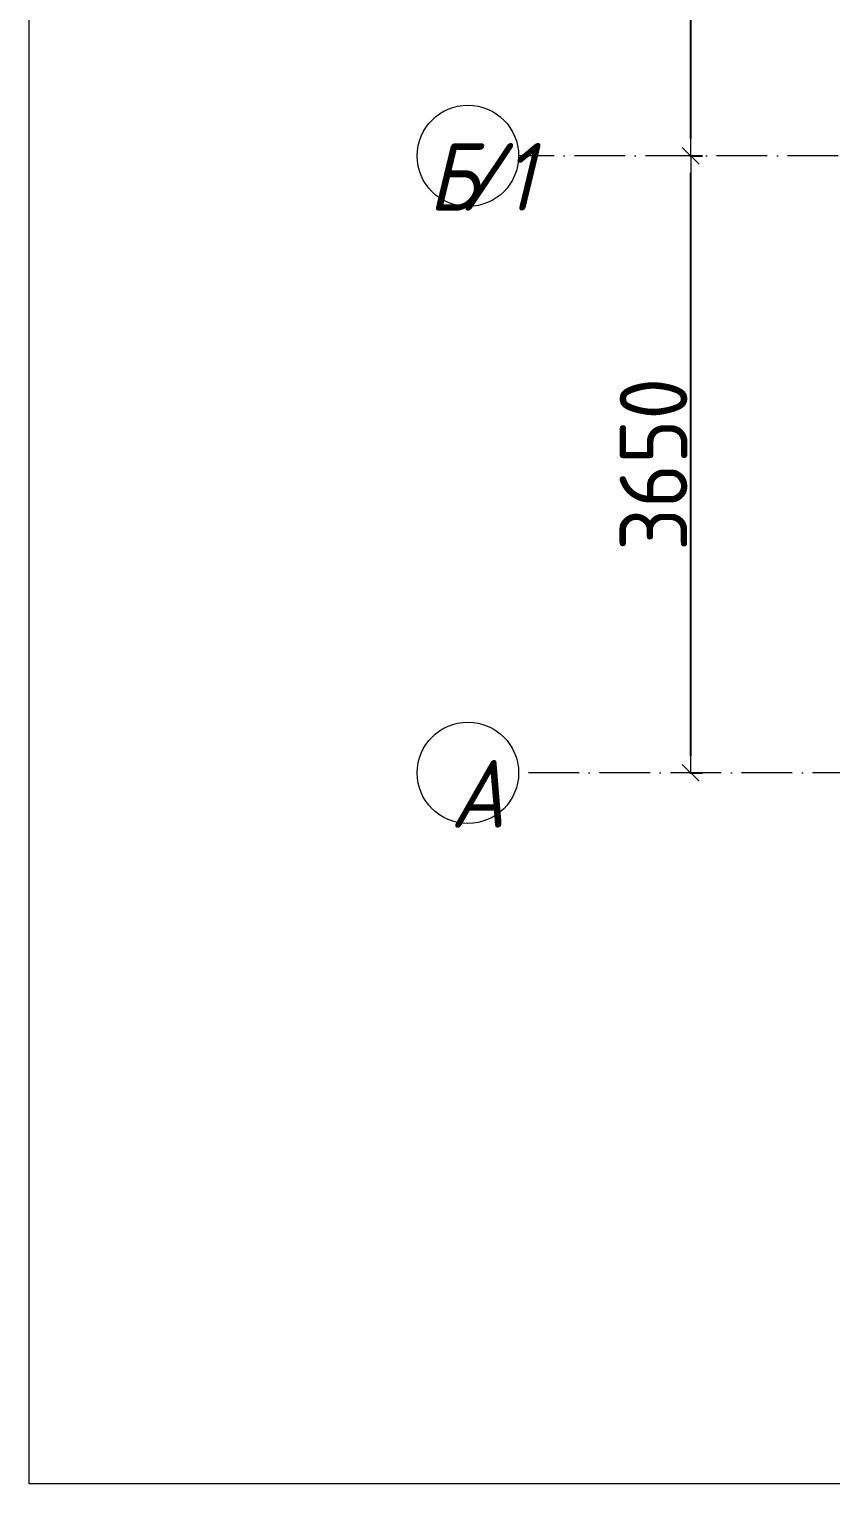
# Model space of a CAD drawing. Header units: millimetres. Extents: x -213536 to 1564669, y -45299 to 942238.
# Drawn here: x 134866 to 139606, y 452991 to 461597 of the extents above; entities that cross this region are included whole.
import ezdxf

# ---------------------------------------------------------------- set-up
doc = ezdxf.new("R2010")
doc.units = ezdxf.units.MM
doc.linetypes.add('50_200_ШТРИХ_1Т_ш5_п1_п1_', pattern=[700, 500, -100, 0, -100])
for name, color, linetype, lineweight in [('A-____-____-DIMS', 7, 'Continuous', 9), ('S-GRID-____-IDEN', 7, 'Continuous', 9), ('S-GRID-____-OTLN-1', 7, '50_200_ШТРИХ_1Т_ш5_п1_п1_', 9)]:
    doc.layers.add(name, color=color, linetype=linetype, lineweight=lineweight)
doc.styles.add('ISOCPEUR_I', font='isocpeui.ttf', dxfattribs={"width": 0.9, "height": 2.5})
doc.styles.add('СПДС', font='isocpeur.ttf', dxfattribs={"width": 0.9})
doc.dimstyles.new('Размера А3', dxfattribs={"dimtxt": 200, "dimasz": 100, "dimexe": 70, "dimexo": 100, "dimgap": 20, "dimtad": 1, "dimdec": 0, "dimrnd": 10, "dimzin": 0, "dimdsep": 46, "dimtxsty": 'СПДС', "dimblk": 'ARROWHEAD_6', "dimcen": 1, "dimclrd": 256, "dimclre": 256, "dimclrt": 256, "dimazin": 0, "dimtfac": 1, "dimtdec": 0, "dimtmove": 2, "dimatfit": 3, "dimfxl": 1, "dimtolj": 1, "dimtzin": 0, "dimarcsym": 0})

# ---------------------------------------------------------------- blocks, each defined once
blk = doc.blocks.new('Ось сетки - Круг_Ø6_00__ISO-2_5_0_9K_-25732049-АР1_План отверстий 3 этажа в осях 1-64_А-ГГ')
at = {"layer": 'S-GRID-____-IDEN'}
blk.add_circle((0, 0), 3, dxfattribs=at)
blk = doc.blocks.new('ARROWHEAD_6')
at = {"color": 0, "linetype": 'Continuous'}
for p, q in [((0, 0), (-1, 0)), ((-0.5, -0.5), (0.5, 0.5))]:
    blk.add_line(p, q, dxfattribs=at)
blk = doc.blocks.new('*D2844')
at = {"layer": 'A-____-____-DIMS', "lineweight": -2, "transparency": 16777216}
for p, q in [((138771.6, 460847), (138847.7, 460847)), ((138777.7, 457297), (138777.7, 460747)), ((138771.6, 457197), (138847.7, 457197))]:
    blk.add_line(p, q, dxfattribs=at)
at = {"layer": 'Defpoints', "color": 0, "lineweight": 50, "transparency": 16777216}
for p in [(138671.6, 460847), (138777.7, 460847), (138671.6, 457197)]:
    blk.add_point(p, dxfattribs=at)
at = {"layer": 'A-____-____-DIMS', "lineweight": -2, "transparency": 16777216, "xscale": 100, "yscale": 100, "zscale": 100}
for p, rotation in [((138777.7, 460847), 90), ((138777.7, 457197), 270)]:
    blk.add_blockref('ARROWHEAD_6', p, dxfattribs=dict(at, rotation=rotation))
at = {"layer": 'A-____-____-DIMS', "transparency": 16777216, "insert": (138557.7, 459022), "char_height": 400, "attachment_point": 5, "rotation": 90, "style": 'СПДС'}
blk.add_mtext('\\A1;3650', dxfattribs=at)
blk = doc.blocks.new('*D2845')
at = {"layer": 'A-____-____-DIMS', "lineweight": -2, "transparency": 16777216}
for p, q in [((138771.6, 464997), (138847.7, 464997)), ((138777.7, 460947), (138777.7, 464897)), ((138771.6, 460847), (138847.7, 460847))]:
    blk.add_line(p, q, dxfattribs=at)
at = {"layer": 'Defpoints', "color": 0, "lineweight": 50, "transparency": 16777216}
for p in [(138671.6, 464997), (138777.7, 464997), (138671.6, 460847)]:
    blk.add_point(p, dxfattribs=at)
at = {"layer": 'A-____-____-DIMS', "lineweight": -2, "transparency": 16777216, "xscale": 100, "yscale": 100, "zscale": 100}
for p, rotation in [((138777.7, 464997), 90), ((138777.7, 460847), 270)]:
    blk.add_blockref('ARROWHEAD_6', p, dxfattribs=dict(at, rotation=rotation))
at = {"layer": 'A-____-____-DIMS', "transparency": 16777216, "insert": (138557.7, 462922), "char_height": 400, "attachment_point": 5, "rotation": 90, "style": 'СПДС'}
blk.add_mtext('\\A1;4150', dxfattribs=at)

msp = doc.modelspace()

# ---------------------------------------------------------------- linework, layer by layer
at = {"color": 1, "lineweight": 0}
msp.add_lwpolyline([(134866.3, 551818.7), (248102.3, 551818.7), (248102.3, 452990.7), (134866.3, 452990.7)], close=True, dxfattribs=at)
at = {"layer": 'S-GRID-____-OTLN-1', "color": 251, "ltscale": 0.6, "true_color": 0x636466}
for p, q in [((246355.5, 460847), (137760.3, 460847)), ((246503.5, 457197), (137760.3, 457197))]:
    msp.add_line(p, q, dxfattribs=at)

# ---------------------------------------------------------------- block references
at = {"layer": 'S-GRID-____-IDEN', "xscale": 99.99999999999993, "yscale": 99.99999999999993, "zscale": 99.99999999999993, "rotation": 89.99999999999982}
for p in [(137460.3, 460847), (137460.3, 457197)]:
    msp.add_blockref('Ось сетки - Круг_Ø6_00__ISO-2_5_0_9K_-25732049-АР1_План отверстий 3 этажа в осях 1-64_А-ГГ', p, dxfattribs=at)

# ---------------------------------------------------------------- texts
at = {"layer": 'S-GRID-____-IDEN', "char_height": 400, "attachment_point": 1, "style": 'ISOCPEUR_I'}
for s, insert, width in [('\\fISOCPEUR|b0|i1|c204|p34|;\\W.9;Б', (137224.8, 460923.1), 223.671), ('/1', (137409.4, 460923.1), 346.329), ('\\fISOCPEUR|b0|i1|c204|p34|;\\W.9;А', (137355.8, 457273.1), 252.532)]:
    msp.add_mtext(s, dxfattribs=dict(at, insert=insert, width=width))

# ---------------------------------------------------------------- dimensions: what is measured, and where the dimension line sits
at = {"layer": 'A-____-____-DIMS'}
for base, p1, p2, picture, middle in [((138777.7, 464997), (138671.6, 460847), (138671.6, 464997), '*D2845', (138557.7, 462922)), ((138777.7, 460847), (138671.6, 457197), (138671.6, 460847), '*D2844', (138557.7, 459022))]:
    dim = msp.add_linear_dim(base=base, p1=p1, p2=p2, angle=90, dimstyle='Размера А3', override={"dimtxt": 400}, dxfattribs=at)
    dim.commit()
    dim.dimension.update_dxf_attribs({"geometry": picture, "text_midpoint": middle})

doc.saveas('drawing.dxf')
